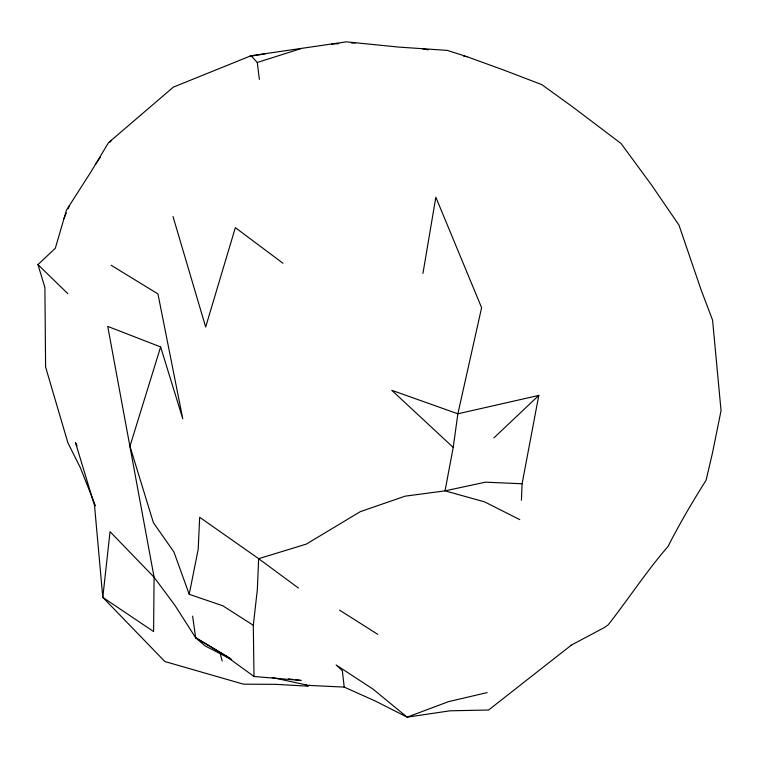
<?xml version="1.0" encoding="UTF-8"?>
<svg xmlns="http://www.w3.org/2000/svg" width="759" height="759" viewBox="0 0 759 759"><rect width="100%" height="100%" fill="white"/><g stroke="black" fill="none" stroke-linecap="round" stroke-linejoin="round"><path stroke-width="1.14" d="M521.424 500.219L522.097 483.758L538.795 395.411L457.867 413.807L391.767 390.297L453.218 447.43L445.021 490.864L405.116 496.168L360.297 511.661L306.351 544.089L258.658 558.69L199.655 517.268L198.222 549.099L189.219 594.306L222.861 605.805L253.307 625.293L253.999 676.478L301.143 680.453L295.374 679.741M253.307 625.293L257.358 589.42L258.658 558.69L298.429 588.035M453.218 447.43L457.867 413.807L481.614 307.689L435.837 197.217L422.953 273.363M570.815 645.368L604.506 627.475L608.177 624.847C628.499 599.022 646.393 571.318 668.015 546.508C679.514 523.786 692.682 501.566 706.088 480.191L712.34 453.588L721.05 410.666L712.568 320.089L701.136 289.947L678.944 225.034L651.583 185.101L621.08 143.527L572.438 106.744L541.85 84.647L504.27 70.255L467.06 56.726L447.412 50.407L398.836 47.096L346.398 41.84L251.068 55.72L173.327 87.143L108.452 142.749L91.336 171.249L66.46 210.158L55.312 248.297L37.95 264.597L44.904 287.462L45.597 367.024L67.864 442.734L80.378 467.772L95.454 505.798M77.076 445.818L75.492 442.63L94.524 505.485L102.797 597.371L153.584 631.535L154.096 577.248L107.74 326.408L160.633 346.929L129.95 446.264L153.394 522.657L173.915 551.973L189.219 594.306M64.031 218.421L66.28 213.061M68.082 208.763L69.439 205.547M95.416 164.608L100.501 156.838M110.046 142.275L111.326 140.33M493.881 437.896L538.795 395.411M571.233 645.216L488.597 710.016L450.087 710.803L407.137 717.16L375.639 701.193L344.207 687.094L308.401 685.396L272.187 677.512M231.637 659.59L204.996 645.833L195.642 637.721L175.063 605.53L154.096 577.248L110.036 531.661L102.797 597.371L164.845 661.525L243.449 684.172L275.934 684.343L307.651 686.145L309.805 685.216M251.068 55.72L257.292 62.475L300.735 48.69M487.126 692.597L448.503 701.639L407.137 717.16L372.982 689.096L336.123 664.969L342.375 670.776L344.207 687.094M249.588 56.346L265.024 53.908M331.655 44.013L338.713 43.68M351.654 43.083L355.184 42.912M522.097 483.758L485.409 482.174L445.021 490.864L484.584 501.87L519.773 519.63M288.458 678.888L293.069 679.457M422.526 48.785L428.237 49.8M463.635 56.109L467.06 56.726M227.14 656.544L195.642 637.721L192.615 616.137M229.892 658.338L225.072 655.491L253.999 676.478M195.642 637.721L230.698 658.774M111.099 265.242L157.948 293.913L182.767 418.75L160.633 346.929M339.51 610.103L377.773 634.353M282.974 263.259L235.356 227.643L205.67 326.987L172.995 216.514M305.934 684.599L307.651 686.145M37.95 264.597L67.874 293.724M220.091 653.063L222.169 661.023M257.292 62.475L259.35 79.344"/></g></svg>
